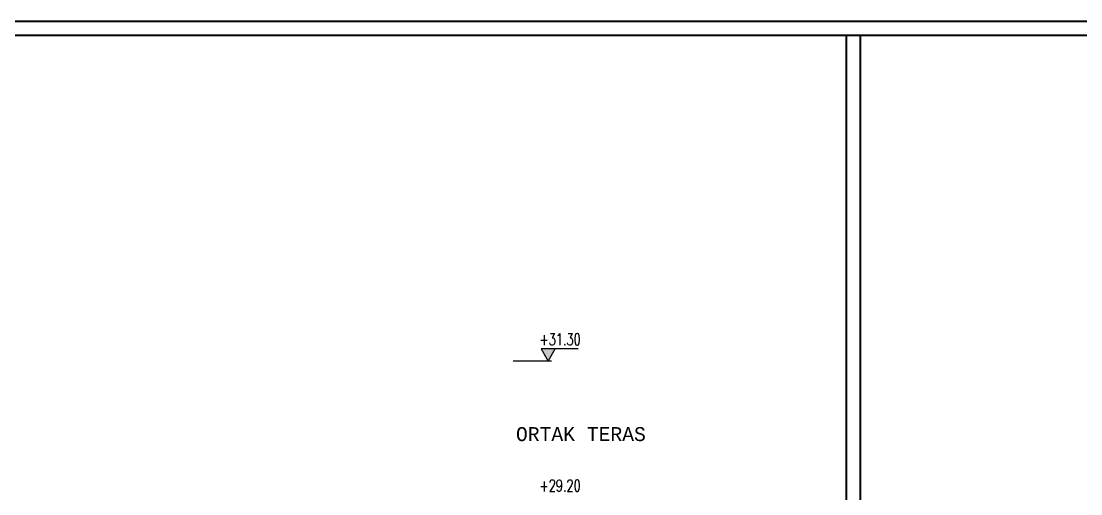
# Model space of a CAD drawing. Header units: inches. Extents: x -7543 to -822, y 102837 to 190349.
# Drawn here: x -826.4429 to -826.1388, y 102837.3038 to 102837.4395 of the extents above; entities that cross this region are included whole.
import ezdxf
from ezdxf.enums import TextEntityAlignment as Align

# ---------------------------------------------------------------- set-up
doc = ezdxf.new("R2010")
doc.units = ezdxf.units.IN
doc.header["$MEASUREMENT"] = 0
doc.layers.add('DUVAR', color=7, linetype='Continuous', lineweight=35, true_color=0xfc4642)
doc.layers.add('ICOL', color=55, linetype='Continuous', lineweight=25)
doc.layers.add('YAZI', color=7, linetype='Continuous', lineweight=25)
doc.styles.add('ISIM', font='monos.ttf', dxfattribs={"width": 1.1, "height": 200})
doc.styles.add('KAPı-PEN', font='simplex.shx', dxfattribs={"width": 0.7, "height": 10})

msp = doc.modelspace()

# ---------------------------------------------------------------- hatches: boundary and pattern name
at = {"layer": 'ICOL'}
msp.add_hatch(color=2, dxfattribs=at).paths.add_polyline_path([(-826.29369, 102837.34535), (-826.28969, 102837.34535), (-826.29169, 102837.34189)])

# ---------------------------------------------------------------- linework, layer by layer
at = {"layer": 'DUVAR'}
for p, q in [((-837.60507, 102837.43946), (-821.98956, 102837.43946)), ((-837.60107, 102837.43546), (-821.99356, 102837.43546)), ((-826.20606, 102836.66908), (-826.20606, 102837.43546)), ((-826.20206, 102836.66908), (-826.20206, 102837.43546))]:
    msp.add_line(p, q, dxfattribs=at)
at = {"layer": 'ICOL', "color": 2}
for p, q in [((-826.29369, 102837.34535, -0.002), (-826.29169, 102837.34189, -0.002)), ((-826.28307, 102837.34535, -0.002), (-826.29369, 102837.34535, -0.002)), ((-826.29169, 102837.34189, -0.002), (-826.28969, 102837.34535, -0.002)), ((-826.29069, 102837.34189, -0.002), (-826.30169, 102837.34189, -0.002))]:
    msp.add_line(p, q, dxfattribs=at)

# ---------------------------------------------------------------- texts
at = {"layer": 'ICOL', "color": 2, "style": 'KAPı-PEN', "width": 0.7}
for tag, p in [('+31.30', (-826.28825, 102837.34642, -0.002)), ('+29.20', (-826.28825, 102837.30442, -0.002))]:
    msp.add_attdef(tag, text='+17.50', height=0.0034, dxfattribs=at).set_placement(p, align=Align.CENTER)
at = {"layer": 'YAZI', "style": 'ISIM'}
msp.add_text('ORTAK TERAS', height=0.004, dxfattribs=at).set_placement((-826.30092, 102837.31891, -0.002))

doc.saveas('drawing.dxf')
